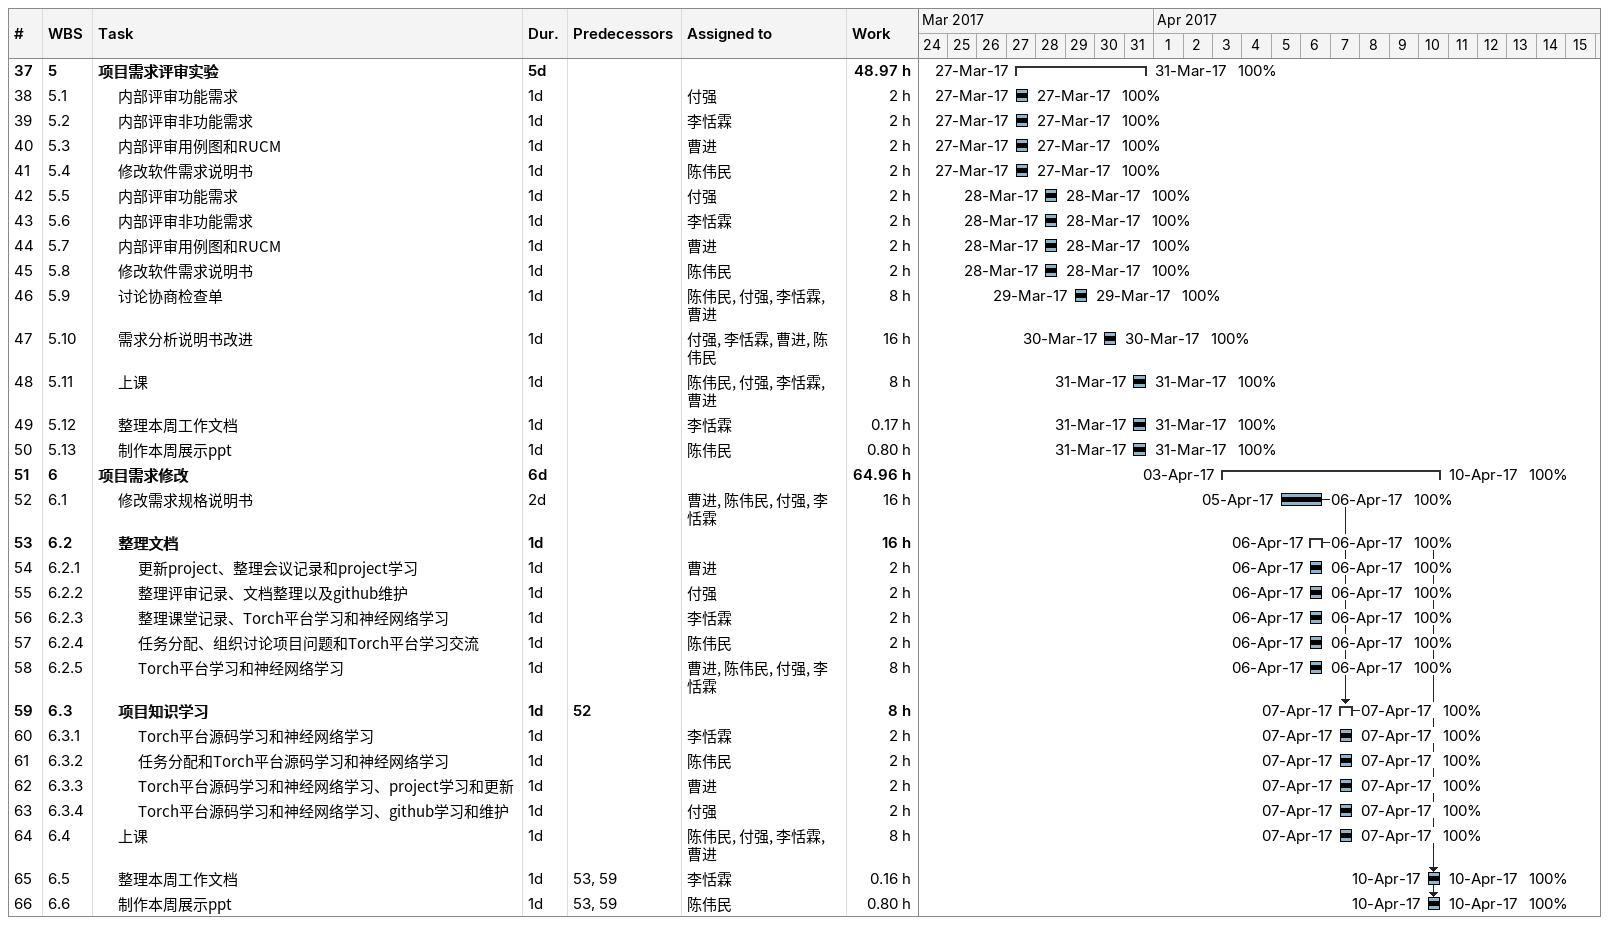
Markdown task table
| ID | WBS | Task | Duration | Start | Finish | Predecessors | Resources | % complete | Work (h) |
|---|---|---|---|---|---|---|---|---|---|
| 37 | 5 | **项目需求评审实验** | 5d | 2017-03-27 | 2017-03-31 |  |  | 100 | 48.97 |
| 38 | 5.1 | 内部评审功能需求 | 1d | 2017-03-27 | 2017-03-27 |  | 付强 | 100 | 2 |
| 39 | 5.2 | 内部评审非功能需求 | 1d | 2017-03-27 | 2017-03-27 |  | 李恬霖 | 100 | 2 |
| 40 | 5.3 | 内部评审用例图和RUCM | 1d | 2017-03-27 | 2017-03-27 |  | 曹进 | 100 | 2 |
| 41 | 5.4 | 修改软件需求说明书 | 1d | 2017-03-27 | 2017-03-27 |  | 陈伟民 | 100 | 2 |
| 42 | 5.5 | 内部评审功能需求 | 1d | 2017-03-28 | 2017-03-28 |  | 付强 | 100 | 2 |
| 43 | 5.6 | 内部评审非功能需求 | 1d | 2017-03-28 | 2017-03-28 |  | 李恬霖 | 100 | 2 |
| 44 | 5.7 | 内部评审用例图和RUCM | 1d | 2017-03-28 | 2017-03-28 |  | 曹进 | 100 | 2 |
| 45 | 5.8 | 修改软件需求说明书 | 1d | 2017-03-28 | 2017-03-28 |  | 陈伟民 | 100 | 2 |
| 46 | 5.9 | 讨论协商检查单 | 1d | 2017-03-29 | 2017-03-29 |  | 陈伟民, 付强, 李恬霖, 曹进 | 100 | 8 |
| 47 | 5.10 | 需求分析说明书改进 | 1d | 2017-03-30 | 2017-03-30 |  | 付强, 李恬霖, 曹进, 陈伟民 | 100 | 16 |
| 48 | 5.11 | 上课 | 1d | 2017-03-31 | 2017-03-31 |  | 陈伟民, 付强, 李恬霖, 曹进 | 100 | 8 |
| 49 | 5.12 | 整理本周工作文档 | 1d | 2017-03-31 | 2017-03-31 |  | 李恬霖 | 100 | 0.17 |
| 50 | 5.13 | 制作本周展示ppt | 1d | 2017-03-31 | 2017-03-31 |  | 陈伟民 | 100 | 0.80 |
| 51 | 6 | **项目需求修改** | 6d | 2017-04-03 | 2017-04-10 |  |  | 100 | 64.96 |
| 52 | 6.1 | 修改需求规格说明书 | 2d | 2017-04-05 | 2017-04-06 |  | 曹进, 陈伟民, 付强, 李恬霖 | 100 | 16 |
| 53 | 6.2 | **整理文档** | 1d | 2017-04-06 | 2017-04-06 |  |  | 100 | 16 |
| 54 | 6.2.1 | 更新project、整理会议记录和project学习 | 1d | 2017-04-06 | 2017-04-06 |  | 曹进 | 100 | 2 |
| 55 | 6.2.2 | 整理评审记录、文档整理以及github维护 | 1d | 2017-04-06 | 2017-04-06 |  | 付强 | 100 | 2 |
| 56 | 6.2.3 | 整理课堂记录、Torch平台学习和神经网络学习 | 1d | 2017-04-06 | 2017-04-06 |  | 李恬霖 | 100 | 2 |
| 57 | 6.2.4 | 任务分配、组织讨论项目问题和Torch平台学习交流 | 1d | 2017-04-06 | 2017-04-06 |  | 陈伟民 | 100 | 2 |
| 58 | 6.2.5 | Torch平台学习和神经网络学习 | 1d | 2017-04-06 | 2017-04-06 |  | 曹进, 陈伟民, 付强, 李恬霖 | 100 | 8 |
| 59 | 6.3 | **项目知识学习** | 1d | 2017-04-07 | 2017-04-07 | 52 |  | 100 | 8 |
| 60 | 6.3.1 | Torch平台源码学习和神经网络学习 | 1d | 2017-04-07 | 2017-04-07 |  | 李恬霖 | 100 | 2 |
| 61 | 6.3.2 | 任务分配和Torch平台源码学习和神经网络学习 | 1d | 2017-04-07 | 2017-04-07 |  | 陈伟民 | 100 | 2 |
| 62 | 6.3.3 | Torch平台源码学习和神经网络学习、project学习和更新 | 1d | 2017-04-07 | 2017-04-07 |  | 曹进 | 100 | 2 |
| 63 | 6.3.4 | Torch平台源码学习和神经网络学习、github学习和维护 | 1d | 2017-04-07 | 2017-04-07 |  | 付强 | 100 | 2 |
| 64 | 6.4 | 上课 | 1d | 2017-04-07 | 2017-04-07 |  | 陈伟民, 付强, 李恬霖, 曹进 | 100 | 8 |
| 65 | 6.5 | 整理本周工作文档 | 1d | 2017-04-10 | 2017-04-10 | 53, 59 | 李恬霖 | 100 | 0.16 |
| 66 | 6.6 | 制作本周展示ppt | 1d | 2017-04-10 | 2017-04-10 | 53, 59 | 陈伟民 | 100 | 0.80 |
